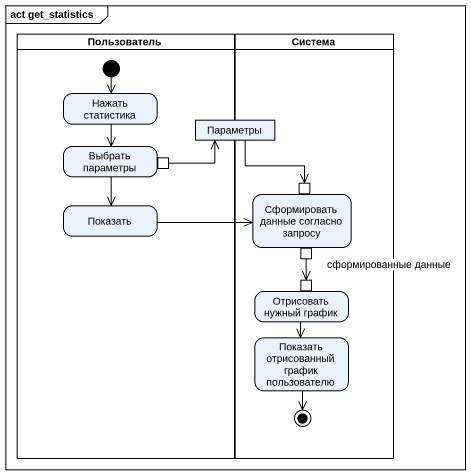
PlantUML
@startuml
mainframe act get_statistics
hide empty description
state Пользователь <<partition>> {
  state "Нажать статистика" as Нажать_статистика
  state "Выбрать параметры" as Выбрать_параметры {
    state pin1 <<outputPin>>
  }
  state Показать
  [*] --> Нажать_статистика
}
state Система <<partition>> {
  state "Сформировать данные согласно запросу" as Сформировать_данные {
    state pin2 <<inputPin>>
    state "сформированные данные" as сформированные_данные <<outputPin>>
  }
  state "Отрисовать нужный график" as Отрисовать_нужный_график {
    state pin3 <<inputPin>>
  }
  state "Показать отрисованный график пользователю" as Показать_отрисованный
  Показать_отрисованный --> [*]
}
state Параметры <<object>>
Нажать_статистика --> Выбрать_параметры
Параметры --> pin2
Выбрать_параметры --> Показать
pin1 -right-> Параметры
Показать -right-> Сформировать_данные
сформированные_данные --> pin3
Отрисовать_нужный_график --> Показать_отрисованный
@enduml
